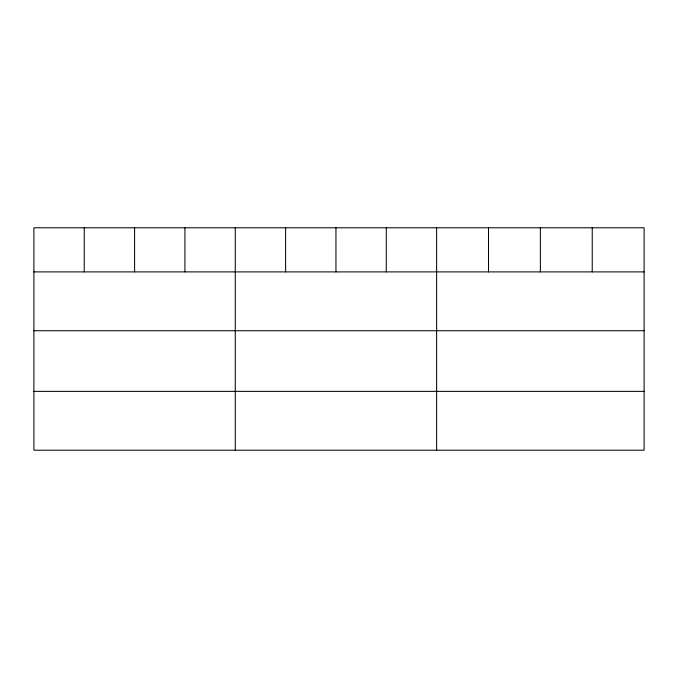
<?xml version="1.0" encoding="UTF-8"?>
<svg xmlns="http://www.w3.org/2000/svg" width="678" height="678" viewBox="0 0 678 678"><rect width="100%" height="100%" fill="white"/><g stroke="black" fill="none" stroke-linecap="round" stroke-linejoin="round"><path stroke-width="1.02" d="M644.1 330.737L644.1 227.783L33.9 227.783L33.9 450.217L644.1 450.217L644.1 330.737L33.9 330.737M33.9 271.895L644.1 271.895M33.9 391.367L644.1 391.367M592.233 227.783L592.233 271.895M540.366 227.783L540.366 271.895M488.499 227.783L488.499 271.895M436.632 227.783L436.632 450.217M386.291 227.783L386.291 271.895M335.949 227.783L335.949 271.895M285.608 227.783L285.608 271.895M235.266 227.783L235.266 450.217M184.924 227.783L184.924 271.895M134.583 227.783L134.583 271.895M84.242 227.783L84.242 271.895"/></g></svg>
